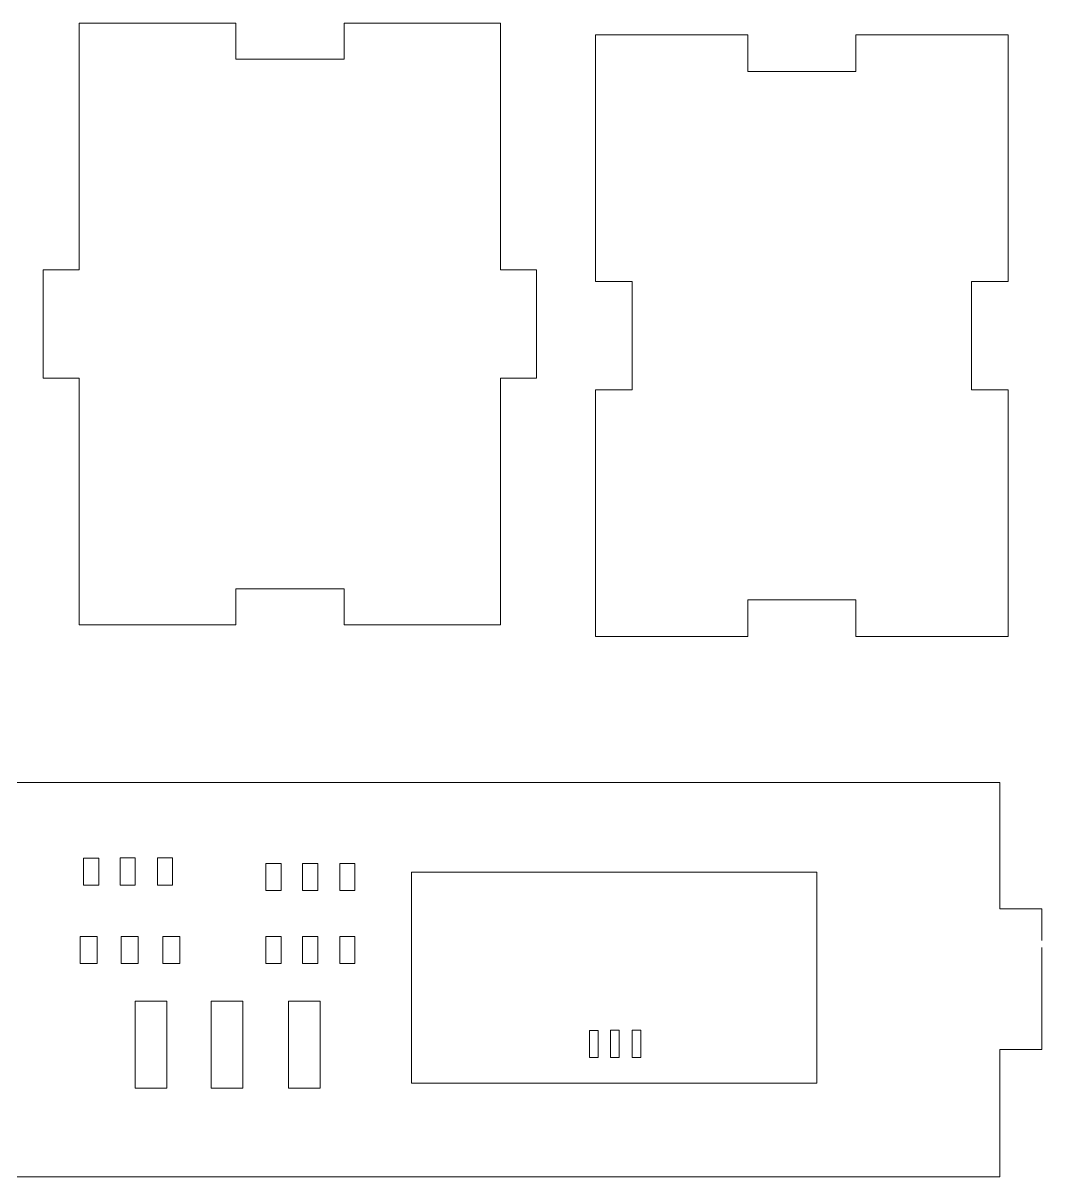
# Model space of a CAD drawing. Header units: centimetres. Extents: x -259 to 261, y 17 to 228.
# Drawn here: x -75.4 to -68.12, y 208.88 to 217.12 of the extents above; entities that cross this region are included whole.
import ezdxf

# ---------------------------------------------------------------- set-up
doc = ezdxf.new("R2010")
doc.units = ezdxf.units.CM
doc.header["$MEASUREMENT"] = 0
doc.layers.add('layer 1', color=7, linetype='Continuous')

msp = doc.modelspace()

# ---------------------------------------------------------------- linework, layer by layer
at = {"layer": 'layer 1', "color": 250, "lineweight": 9}
for points, knots in [([(-73.87966, 212.82351), (-73.87966, 212.82351), (-73.87966, 213.08151), (-73.87966, 213.08151), (-73.87966, 213.08151), (-73.87966, 213.08151), (-73.10566, 213.08151), (-73.10566, 213.08151), (-73.10566, 213.08151), (-73.10566, 213.08151), (-73.10566, 212.82351), (-73.10566, 212.82351), (-73.10566, 212.82351), (-73.10566, 212.82351), (-71.98766, 212.82351), (-71.98766, 212.82351), (-71.98766, 212.82351), (-71.98766, 212.82351), (-71.98766, 214.58651), (-71.98766, 214.58651), (-71.98766, 214.58651), (-71.98766, 214.58651), (-71.72966, 214.58651), (-71.72966, 214.58651), (-71.72966, 214.58651), (-71.72966, 214.58651), (-71.72966, 215.36051), (-71.72966, 215.36051), (-71.72966, 215.36051), (-71.72966, 215.36051), (-71.98766, 215.36051), (-71.98766, 215.36051), (-71.98766, 215.36051), (-71.98766, 215.36051), (-71.98766, 217.12351), (-71.98766, 217.12351), (-71.98766, 217.12351), (-71.98766, 217.12351), (-73.10566, 217.12351), (-73.10566, 217.12351), (-73.10566, 217.12351), (-73.10566, 217.12351), (-73.10566, 216.86551), (-73.10566, 216.86551), (-73.10566, 216.86551), (-73.10566, 216.86551), (-73.87966, 216.86551), (-73.87966, 216.86551), (-73.87966, 216.86551), (-73.87966, 216.86551), (-73.87966, 217.12351), (-73.87966, 217.12351), (-73.87966, 217.12351), (-73.87966, 217.12351), (-74.99766, 217.12351), (-74.99766, 217.12351), (-74.99766, 217.12351), (-74.99766, 217.12351), (-74.99766, 215.36051), (-74.99766, 215.36051), (-74.99766, 215.36051), (-74.99766, 215.36051), (-75.25566, 215.36051), (-75.25566, 215.36051), (-75.25566, 215.36051), (-75.25566, 215.36051), (-75.25566, 214.58651), (-75.25566, 214.58651), (-75.25566, 214.58651), (-75.25566, 214.58651), (-74.99766, 214.58651), (-74.99766, 214.58651), (-74.99766, 214.58651), (-74.99766, 214.58651), (-74.99766, 212.82351), (-74.99766, 212.82351), (-74.99766, 212.82351), (-74.99766, 212.82351), (-73.87966, 212.82351), (-73.87966, 212.82351)], [0, 0, 0, 0, 0.047619, 0.047619, 0.047619, 0.047619, 0.0952381, 0.0952381, 0.0952381, 0.0952381, 0.1428571, 0.1428571, 0.1428571, 0.1428571, 0.1904762, 0.1904762, 0.1904762, 0.1904762, 0.2380952, 0.2380952, 0.2380952, 0.2380952, 0.2857143, 0.2857143, 0.2857143, 0.2857143, 0.3333333, 0.3333333, 0.3333333, 0.3333333, 0.3809524, 0.3809524, 0.3809524, 0.3809524, 0.4285714, 0.4285714, 0.4285714, 0.4285714, 0.4761905, 0.4761905, 0.4761905, 0.4761905, 0.5238095, 0.5238095, 0.5238095, 0.5238095, 0.5714286, 0.5714286, 0.5714286, 0.5714286, 0.6190476, 0.6190476, 0.6190476, 0.6190476, 0.6666667, 0.6666667, 0.6666667, 0.6666667, 0.7142857, 0.7142857, 0.7142857, 0.7142857, 0.7619048, 0.7619048, 0.7619048, 0.7619048, 0.8095238, 0.8095238, 0.8095238, 0.8095238, 0.8571429, 0.8571429, 0.8571429, 0.8571429, 0.9047619, 0.9047619, 0.9047619, 0.9047619, 1, 1, 1, 1]), ([(-71.30828, 215.27737), (-71.30828, 215.27737), (-71.30828, 217.04038), (-71.30828, 217.04038), (-71.30828, 217.04038), (-71.30828, 217.04038), (-70.22122, 217.04038), (-70.22122, 217.04038), (-70.22122, 217.04038), (-70.22122, 217.04038), (-70.22122, 216.77808), (-70.22122, 216.77808), (-70.22122, 216.77808), (-70.22122, 216.77808), (-69.44722, 216.77808), (-69.44722, 216.77808), (-69.44722, 216.77808), (-69.44722, 216.77808), (-69.44722, 217.04038), (-69.44722, 217.04038), (-69.44722, 217.04038), (-69.44722, 217.04038), (-68.36015, 217.04038), (-68.36015, 217.04038), (-68.36015, 217.04038), (-68.36015, 217.04038), (-68.36015, 215.27737), (-68.36015, 215.27737), (-68.36015, 215.27737), (-68.36015, 215.27737), (-68.62245, 215.27737), (-68.62245, 215.27737), (-68.62245, 215.27737), (-68.62245, 215.27737), (-68.62245, 214.50337), (-68.62245, 214.50337), (-68.62245, 214.50337), (-68.62245, 214.50337), (-68.36015, 214.50337), (-68.36015, 214.50337), (-68.36015, 214.50337), (-68.36015, 214.50337), (-68.36015, 212.74038), (-68.36015, 212.74038), (-68.36015, 212.74038), (-68.36015, 212.74038), (-69.44722, 212.74038), (-69.44722, 212.74038), (-69.44722, 212.74038), (-69.44722, 212.74038), (-69.44722, 213.00268), (-69.44722, 213.00268), (-69.44722, 213.00268), (-69.44722, 213.00268), (-70.22122, 213.00268), (-70.22122, 213.00268), (-70.22122, 213.00268), (-70.22122, 213.00268), (-70.22122, 212.74038), (-70.22122, 212.74038), (-70.22122, 212.74038), (-70.22122, 212.74038), (-71.30828, 212.74038), (-71.30828, 212.74038), (-71.30828, 212.74038), (-71.30828, 212.74038), (-71.30828, 214.50337), (-71.30828, 214.50337), (-71.30828, 214.50337), (-71.30828, 214.50337), (-71.04599, 214.50337), (-71.04599, 214.50337), (-71.04599, 214.50337), (-71.04599, 214.50337), (-71.04599, 215.27737), (-71.04599, 215.27737), (-71.04599, 215.27737), (-71.04599, 215.27737), (-71.30828, 215.27737), (-71.30828, 215.27737)], [0, 0, 0, 0, 0.047619, 0.047619, 0.047619, 0.047619, 0.0952381, 0.0952381, 0.0952381, 0.0952381, 0.1428571, 0.1428571, 0.1428571, 0.1428571, 0.1904762, 0.1904762, 0.1904762, 0.1904762, 0.2380952, 0.2380952, 0.2380952, 0.2380952, 0.2857143, 0.2857143, 0.2857143, 0.2857143, 0.3333333, 0.3333333, 0.3333333, 0.3333333, 0.3809524, 0.3809524, 0.3809524, 0.3809524, 0.4285714, 0.4285714, 0.4285714, 0.4285714, 0.4761905, 0.4761905, 0.4761905, 0.4761905, 0.5238095, 0.5238095, 0.5238095, 0.5238095, 0.5714286, 0.5714286, 0.5714286, 0.5714286, 0.6190476, 0.6190476, 0.6190476, 0.6190476, 0.6666667, 0.6666667, 0.6666667, 0.6666667, 0.7142857, 0.7142857, 0.7142857, 0.7142857, 0.7619048, 0.7619048, 0.7619048, 0.7619048, 0.8095238, 0.8095238, 0.8095238, 0.8095238, 0.8571429, 0.8571429, 0.8571429, 0.8571429, 0.9047619, 0.9047619, 0.9047619, 0.9047619, 1, 1, 1, 1]), ([(-68.1186, 210.56806), (-68.1186, 210.56806), (-68.1186, 210.7946), (-68.1186, 210.7946), (-68.1186, 210.7946), (-68.1186, 210.7946), (-68.42049, 210.7946), (-68.42049, 210.7946), (-68.42049, 210.7946), (-68.42049, 210.7946), (-68.42049, 211.6954), (-68.42049, 211.6954), (-68.42049, 211.6954), (-68.42049, 211.6954), (-81.7023, 211.6954), (-81.7023, 211.6954), (-81.7023, 211.6954), (-81.7023, 211.6954), (-81.7023, 210.7946), (-81.7023, 210.7946), (-81.7023, 210.7946), (-81.7023, 210.7946), (-82.00414, 210.7946), (-82.00414, 210.7946), (-82.00414, 210.7946), (-82.00414, 210.7946), (-82.00414, 210.40879), (-82.00414, 210.40879)], [0, 0, 0, 0, 0.125, 0.125, 0.125, 0.125, 0.25, 0.25, 0.25, 0.25, 0.375, 0.375, 0.375, 0.375, 0.5, 0.5, 0.5, 0.5, 0.625, 0.625, 0.625, 0.625, 0.75, 0.75, 0.75, 0.75, 1, 1, 1, 1]), ([(-82.00414, 210.35718), (-82.00414, 210.35718), (-82.00414, 209.78815), (-82.00414, 209.78815), (-82.00414, 209.78815), (-82.00414, 209.78815), (-81.7023, 209.78815), (-81.7023, 209.78815), (-81.7023, 209.78815), (-81.7023, 209.78815), (-81.7023, 208.87798), (-81.7023, 208.87798), (-81.7023, 208.87798), (-81.7023, 208.87798), (-68.42049, 208.87798), (-68.42049, 208.87798), (-68.42049, 208.87798), (-68.42049, 208.87798), (-68.42049, 209.78815), (-68.42049, 209.78815), (-68.42049, 209.78815), (-68.42049, 209.78815), (-68.1186, 209.78815), (-68.1186, 209.78815), (-68.1186, 209.78815), (-68.1186, 209.78815), (-68.1186, 210.51646), (-68.1186, 210.51646)], [0, 0, 0, 0, 0.125, 0.125, 0.125, 0.125, 0.25, 0.25, 0.25, 0.25, 0.375, 0.375, 0.375, 0.375, 0.5, 0.5, 0.5, 0.5, 0.625, 0.625, 0.625, 0.625, 0.75, 0.75, 0.75, 0.75, 1, 1, 1, 1])]:
    msp.add_open_spline(points, degree=3, knots=knots, dxfattribs=at)
at = {"layer": 'layer 1', "color": 2, "lineweight": 9}
for points in [[(-74.85834, 210.9636), (-74.85834, 210.9636), (-74.9669, 210.9636), (-74.9669, 210.9636), (-74.9669, 210.9636), (-74.9669, 210.9636), (-74.9669, 211.15703), (-74.9669, 211.15703), (-74.9669, 211.15703), (-74.9669, 211.15703), (-74.85834, 211.15703), (-74.85834, 211.15703), (-74.85834, 211.15703), (-74.85834, 211.15703), (-74.85834, 210.9636), (-74.85834, 210.9636)], [(-74.59677, 210.96368), (-74.59677, 210.96368), (-74.70533, 210.96368), (-74.70533, 210.96368), (-74.70533, 210.96368), (-74.70533, 210.96368), (-74.70533, 211.15709), (-74.70533, 211.15709), (-74.70533, 211.15709), (-74.70533, 211.15709), (-74.59677, 211.15709), (-74.59677, 211.15709), (-74.59677, 211.15709), (-74.59677, 211.15709), (-74.59677, 210.96368), (-74.59677, 210.96368)], [(-74.33029, 210.96368), (-74.33029, 210.96368), (-74.43885, 210.96368), (-74.43885, 210.96368), (-74.43885, 210.96368), (-74.43885, 210.96368), (-74.43885, 211.15709), (-74.43885, 211.15709), (-74.43885, 211.15709), (-74.43885, 211.15709), (-74.33029, 211.15709), (-74.33029, 211.15709), (-74.33029, 211.15709), (-74.33029, 211.15709), (-74.33029, 210.96368), (-74.33029, 210.96368)], [(-73.55527, 210.9238), (-73.55527, 210.9238), (-73.66384, 210.9238), (-73.66384, 210.9238), (-73.66384, 210.9238), (-73.66384, 210.9238), (-73.66384, 211.11722), (-73.66384, 211.11722), (-73.66384, 211.11722), (-73.66384, 211.11722), (-73.55527, 211.11722), (-73.55527, 211.11722), (-73.55527, 211.11722), (-73.55527, 211.11722), (-73.55527, 210.9238), (-73.55527, 210.9238)], [(-73.2937, 210.92387), (-73.2937, 210.92387), (-73.40227, 210.92387), (-73.40227, 210.92387), (-73.40227, 210.92387), (-73.40227, 210.92387), (-73.40227, 211.11729), (-73.40227, 211.11729), (-73.40227, 211.11729), (-73.40227, 211.11729), (-73.2937, 211.11729), (-73.2937, 211.11729), (-73.2937, 211.11729), (-73.2937, 211.11729), (-73.2937, 210.92387), (-73.2937, 210.92387)], [(-73.13579, 210.92387), (-73.13579, 210.92387), (-73.13579, 211.11729), (-73.13579, 211.11729), (-73.13579, 211.11729), (-73.13579, 211.11729), (-73.02722, 211.11729), (-73.02722, 211.11729), (-73.02722, 211.11729), (-73.02722, 211.11729), (-73.02722, 210.92387), (-73.02722, 210.92387), (-73.02722, 210.92387), (-73.02722, 210.92387), (-73.13579, 210.92387), (-73.13579, 210.92387)], [(-69.72783, 209.54724), (-69.72783, 209.54724), (-72.6233, 209.54724), (-72.6233, 209.54724), (-72.6233, 209.54724), (-72.6233, 209.54724), (-72.6233, 211.05471), (-72.6233, 211.05471), (-72.6233, 211.05471), (-72.6233, 211.05471), (-69.72783, 211.05471), (-69.72783, 211.05471), (-69.72783, 211.05471), (-69.72783, 211.05471), (-69.72783, 209.54724), (-69.72783, 209.54724)], [(-74.98999, 210.40331), (-74.98999, 210.40331), (-74.98999, 210.59672), (-74.98999, 210.59672), (-74.98999, 210.59672), (-74.98999, 210.59672), (-74.8686, 210.59672), (-74.8686, 210.59672), (-74.8686, 210.59672), (-74.8686, 210.59672), (-74.8686, 210.40331), (-74.8686, 210.40331), (-74.8686, 210.40331), (-74.8686, 210.40331), (-74.98999, 210.40331), (-74.98999, 210.40331)], [(-74.69753, 210.40337), (-74.69753, 210.40337), (-74.69753, 210.59679), (-74.69753, 210.59679), (-74.69753, 210.59679), (-74.69753, 210.59679), (-74.57615, 210.59679), (-74.57615, 210.59679), (-74.57615, 210.59679), (-74.57615, 210.59679), (-74.57615, 210.40337), (-74.57615, 210.40337), (-74.57615, 210.40337), (-74.57615, 210.40337), (-74.69753, 210.40337), (-74.69753, 210.40337)], [(-74.39959, 210.40337), (-74.39959, 210.40337), (-74.39959, 210.59679), (-74.39959, 210.59679), (-74.39959, 210.59679), (-74.39959, 210.59679), (-74.27821, 210.59679), (-74.27821, 210.59679), (-74.27821, 210.59679), (-74.27821, 210.59679), (-74.27821, 210.40337), (-74.27821, 210.40337), (-74.27821, 210.40337), (-74.27821, 210.40337), (-74.39959, 210.40337), (-74.39959, 210.40337)], [(-73.66384, 210.40331), (-73.66384, 210.40331), (-73.66384, 210.59672), (-73.66384, 210.59672), (-73.66384, 210.59672), (-73.66384, 210.59672), (-73.55527, 210.59672), (-73.55527, 210.59672), (-73.55527, 210.59672), (-73.55527, 210.59672), (-73.55527, 210.40331), (-73.55527, 210.40331), (-73.55527, 210.40331), (-73.55527, 210.40331), (-73.66384, 210.40331), (-73.66384, 210.40331)], [(-73.40227, 210.40337), (-73.40227, 210.40337), (-73.40227, 210.59679), (-73.40227, 210.59679), (-73.40227, 210.59679), (-73.40227, 210.59679), (-73.2937, 210.59679), (-73.2937, 210.59679), (-73.2937, 210.59679), (-73.2937, 210.59679), (-73.2937, 210.40337), (-73.2937, 210.40337), (-73.2937, 210.40337), (-73.2937, 210.40337), (-73.40227, 210.40337), (-73.40227, 210.40337)], [(-73.13579, 210.40337), (-73.13579, 210.40337), (-73.13579, 210.59679), (-73.13579, 210.59679), (-73.13579, 210.59679), (-73.13579, 210.59679), (-73.02722, 210.59679), (-73.02722, 210.59679), (-73.02722, 210.59679), (-73.02722, 210.59679), (-73.02722, 210.40337), (-73.02722, 210.40337), (-73.02722, 210.40337), (-73.02722, 210.40337), (-73.13579, 210.40337), (-73.13579, 210.40337)], [(-74.59677, 210.13292), (-74.59677, 210.13292), (-74.3717, 210.13292), (-74.3717, 210.13292), (-74.3717, 210.13292), (-74.3717, 210.13292), (-74.3717, 209.5131), (-74.3717, 209.5131), (-74.3717, 209.5131), (-74.3717, 209.5131), (-74.59677, 209.5131), (-74.59677, 209.5131), (-74.59677, 209.5131), (-74.59677, 209.5131), (-74.59677, 210.13292), (-74.59677, 210.13292)], [(-74.05451, 210.13315), (-74.05451, 210.13315), (-73.82945, 210.13315), (-73.82945, 210.13315), (-73.82945, 210.13315), (-73.82945, 210.13315), (-73.82945, 209.51333), (-73.82945, 209.51333), (-73.82945, 209.51333), (-73.82945, 209.51333), (-74.05451, 209.51333), (-74.05451, 209.51333), (-74.05451, 209.51333), (-74.05451, 209.51333), (-74.05451, 210.13315), (-74.05451, 210.13315)], [(-73.27701, 210.13315), (-73.27701, 210.13315), (-73.27701, 209.51333), (-73.27701, 209.51333), (-73.27701, 209.51333), (-73.27701, 209.51333), (-73.50208, 209.51333), (-73.50208, 209.51333), (-73.50208, 209.51333), (-73.50208, 209.51333), (-73.50208, 210.13315), (-73.50208, 210.13315), (-73.50208, 210.13315), (-73.50208, 210.13315), (-73.27701, 210.13315), (-73.27701, 210.13315)], [(-71.35195, 209.92547), (-71.35195, 209.92547), (-71.28938, 209.92547), (-71.28938, 209.92547), (-71.28938, 209.92547), (-71.28938, 209.92547), (-71.28938, 209.73206), (-71.28938, 209.73206), (-71.28938, 209.73206), (-71.28938, 209.73206), (-71.35195, 209.73206), (-71.35195, 209.73206), (-71.35195, 209.73206), (-71.35195, 209.73206), (-71.35195, 209.92547), (-71.35195, 209.92547)], [(-71.20119, 209.92554), (-71.20119, 209.92554), (-71.13862, 209.92554), (-71.13862, 209.92554), (-71.13862, 209.92554), (-71.13862, 209.92554), (-71.13862, 209.73213), (-71.13862, 209.73213), (-71.13862, 209.73213), (-71.13862, 209.73213), (-71.20119, 209.73213), (-71.20119, 209.73213), (-71.20119, 209.73213), (-71.20119, 209.73213), (-71.20119, 209.92554), (-71.20119, 209.92554)], [(-71.04761, 209.92554), (-71.04761, 209.92554), (-70.98503, 209.92554), (-70.98503, 209.92554), (-70.98503, 209.92554), (-70.98503, 209.92554), (-70.98503, 209.73213), (-70.98503, 209.73213), (-70.98503, 209.73213), (-70.98503, 209.73213), (-71.04761, 209.73213), (-71.04761, 209.73213), (-71.04761, 209.73213), (-71.04761, 209.73213), (-71.04761, 209.92554), (-71.04761, 209.92554)]]:
    msp.add_open_spline(points, degree=3, knots=[0, 0, 0, 0, 0.2, 0.2, 0.2, 0.2, 0.4, 0.4, 0.4, 0.4, 0.6, 0.6, 0.6, 0.6, 1, 1, 1, 1], dxfattribs=at)

doc.saveas('drawing.dxf')
